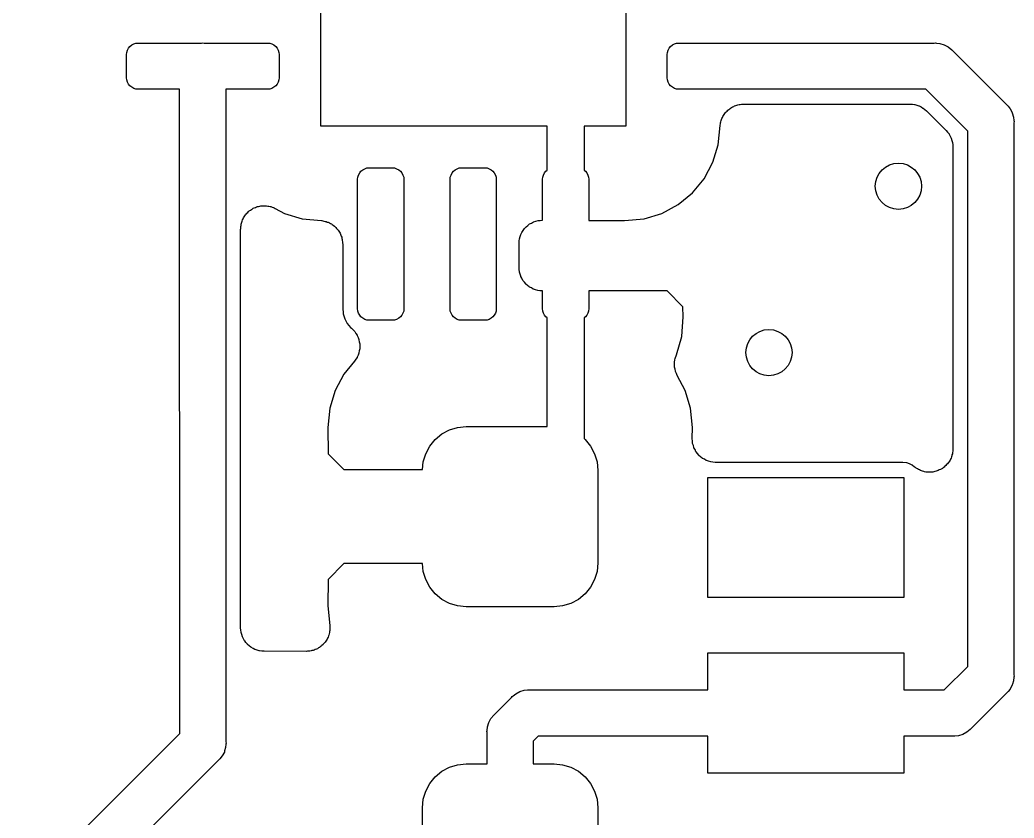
# Model space of a CAD drawing. Extents: x 115.8 to 161.5, y -138.1 to -92.5.
# Drawn here: x 137.95 to 143.33, y -103.77 to -99.45 of the extents above; entities that cross this region are included whole.
import ezdxf

# ---------------------------------------------------------------- set-up
doc = ezdxf.new("R2010")
doc.units = 0
doc.layers.add('BLACK', color=7, linetype='CONTINUOUS')

msp = doc.modelspace()

# ---------------------------------------------------------------- linework, layer by layer
at = {"layer": 'BLACK', "linetype": 'CONTINUOUS'}
for p, q in [((139.575, -100.025), (139.575, -98.375)), ((141.225, -98.375), (141.225, -100.025)), ((138.536, -99.6028), (138.543, -99.5933)), ((138.543, -99.5933), (138.553, -99.5855)), ((138.553, -99.5855), (138.564, -99.5798)), ((138.564, -99.5798), (138.575, -99.5762)), ((138.575, -99.5762), (138.588, -99.575)), ((138.588, -99.575), (138.931, -99.575)), ((138.931, -99.575), (138.938, -99.5744)), ((138.938, -99.5744), (138.944, -99.575)), ((138.944, -99.575), (139.287, -99.575)), ((139.287, -99.575), (139.3, -99.5762)), ((139.3, -99.5762), (139.311, -99.5798)), ((139.311, -99.5798), (139.322, -99.5855)), ((139.322, -99.5855), (139.332, -99.5933)), ((139.332, -99.5933), (139.339, -99.6028)), ((141.461, -99.6028), (141.468, -99.5933)), ((141.468, -99.5933), (141.478, -99.5855)), ((141.478, -99.5855), (141.489, -99.5798)), ((141.489, -99.5798), (141.5, -99.5762)), ((141.5, -99.5762), (141.512, -99.575)), ((141.512, -99.575), (142.894, -99.575)), ((142.894, -99.575), (142.9, -99.5744)), ((142.9, -99.5744), (142.906, -99.575)), ((142.906, -99.575), (142.906, -99.575)), ((142.906, -99.575), (142.925, -99.5768)), ((142.925, -99.5768), (142.948, -99.584)), ((142.948, -99.584), (142.97, -99.5956)), ((142.97, -99.5956), (142.989, -99.6112)), ((138.525, -99.6375), (138.526, -99.6253)), ((138.525, -99.7625), (138.525, -99.6375)), ((138.526, -99.6253), (138.53, -99.6136)), ((138.53, -99.6136), (138.536, -99.6028)), ((139.339, -99.6028), (139.345, -99.6136)), ((139.345, -99.6136), (139.349, -99.6253)), ((139.349, -99.6253), (139.35, -99.6375)), ((139.35, -99.6375), (139.35, -99.7625)), ((141.45, -99.6375), (141.451, -99.6253)), ((141.45, -99.7625), (141.45, -99.6375)), ((141.451, -99.6253), (141.455, -99.6136)), ((141.455, -99.6136), (141.461, -99.6028)), ((142.989, -99.6112), (142.993, -99.616)), ((142.993, -99.616), (143.284, -99.9073)), ((138.526, -99.7747), (138.525, -99.7625)), ((138.53, -99.7864), (138.526, -99.7747)), ((138.536, -99.7972), (138.53, -99.7864)), ((138.543, -99.8067), (138.536, -99.7972)), ((138.553, -99.8145), (138.543, -99.8067)), ((138.564, -99.8202), (138.553, -99.8145)), ((139.322, -99.8145), (139.311, -99.8202)), ((139.332, -99.8067), (139.322, -99.8145)), ((139.339, -99.7972), (139.332, -99.8067)), ((139.345, -99.7864), (139.339, -99.7972)), ((139.349, -99.7747), (139.345, -99.7864)), ((139.35, -99.7625), (139.349, -99.7747)), ((141.451, -99.7747), (141.45, -99.7625)), ((141.455, -99.7864), (141.451, -99.7747)), ((141.461, -99.7972), (141.455, -99.7864)), ((141.468, -99.8067), (141.461, -99.7972)), ((141.478, -99.8145), (141.468, -99.8067)), ((141.489, -99.8202), (141.478, -99.8145)), ((138.575, -99.8238), (138.564, -99.8202)), ((138.588, -99.825), (138.575, -99.8238)), ((138.812, -99.825), (138.588, -99.825)), ((138.813, -103.311), (138.812, -99.825)), ((139.287, -99.825), (139.062, -99.825)), ((139.062, -99.825), (139.062, -103.356)), ((139.3, -99.8238), (139.287, -99.825)), ((139.311, -99.8202), (139.3, -99.8238)), ((141.5, -99.8238), (141.489, -99.8202)), ((141.512, -99.825), (141.5, -99.8238)), ((142.848, -99.825), (141.512, -99.825)), ((143.075, -100.052), (142.848, -99.825)), ((141.798, -99.9241), (141.803, -99.9204)), ((141.803, -99.9204), (141.809, -99.9183)), ((141.809, -99.9183), (141.814, -99.9156)), ((141.814, -99.9156), (141.82, -99.9137)), ((141.82, -99.9137), (141.826, -99.9112)), ((141.826, -99.9112), (141.832, -99.9101)), ((141.832, -99.9101), (141.838, -99.9084)), ((141.838, -99.9084), (141.844, -99.9078)), ((141.844, -99.9078), (141.851, -99.9065)), ((141.851, -99.9065), (141.857, -99.9066)), ((141.857, -99.9066), (141.862, -99.906)), ((141.862, -99.906), (142.206, -99.906)), ((142.206, -99.906), (142.21, -99.9056)), ((142.21, -99.9056), (142.212, -99.9055)), ((142.212, -99.9055), (142.217, -99.9055)), ((142.217, -99.9055), (142.223, -99.905)), ((142.223, -99.905), (142.762, -99.905)), ((142.762, -99.905), (142.763, -99.905)), ((142.763, -99.905), (142.763, -99.905)), ((142.763, -99.905), (142.763, -99.905)), ((142.763, -99.905), (142.764, -99.905)), ((142.764, -99.905), (142.776, -99.9063)), ((142.776, -99.9063), (142.788, -99.9075)), ((142.788, -99.9075), (142.788, -99.9077)), ((142.788, -99.9077), (142.789, -99.9078)), ((142.789, -99.9078), (142.8, -99.9113)), ((142.8, -99.9113), (142.811, -99.9148)), ((142.811, -99.9148), (142.812, -99.9151)), ((142.812, -99.9151), (142.813, -99.9153)), ((142.813, -99.9153), (142.823, -99.9209)), ((142.823, -99.9209), (142.833, -99.9265)), ((143.284, -99.9073), (143.289, -99.9112)), ((143.289, -99.9112), (143.293, -99.9159)), ((143.293, -99.9159), (143.293, -99.9159)), ((143.293, -99.9159), (143.304, -99.9302)), ((141.748, -99.9779), (141.751, -99.9718)), ((141.751, -99.9718), (141.754, -99.967)), ((141.754, -99.967), (141.757, -99.962)), ((141.757, -99.962), (141.761, -99.9568)), ((141.761, -99.9568), (141.765, -99.9513)), ((141.765, -99.9513), (141.769, -99.9473)), ((141.769, -99.9473), (141.773, -99.9429)), ((141.773, -99.9429), (141.778, -99.9387)), ((141.778, -99.9387), (141.783, -99.934)), ((141.783, -99.934), (141.788, -99.9308)), ((141.788, -99.9308), (141.792, -99.9272)), ((141.792, -99.9272), (141.798, -99.9241)), ((142.833, -99.9265), (142.834, -99.9269)), ((142.834, -99.9269), (142.834, -99.9272)), ((142.834, -99.9272), (142.843, -99.9347)), ((142.843, -99.9347), (142.852, -99.9422)), ((142.852, -99.9422), (142.958, -100.048)), ((143.304, -99.9302), (143.311, -99.9429)), ((143.311, -99.9429), (143.316, -99.9519)), ((143.316, -99.9519), (143.323, -99.9755)), ((143.323, -99.9755), (143.325, -99.9939)), ((140.8, -100.025), (139.575, -100.025)), ((140.8, -100.263), (140.8, -100.025)), ((141.225, -100.025), (141, -100.025)), ((141, -100.025), (141, -100.263)), ((141.726, -100.125), (141.736, -100.021)), ((141.736, -100.019), (141.737, -100.013)), ((141.736, -100.021), (141.736, -100.019)), ((141.737, -100.013), (141.738, -100.007)), ((141.738, -100.007), (141.74, -100.001)), ((141.74, -100.001), (141.741, -99.9945)), ((141.741, -99.9945), (141.744, -99.9893)), ((141.744, -99.9893), (141.745, -99.9838)), ((141.745, -99.9838), (141.748, -99.9779)), ((143.325, -99.9939), (143.325, -99.9939)), ((143.325, -99.9939), (143.326, -100)), ((143.326, -100), (143.325, -100.006)), ((143.325, -100.006), (143.325, -102.994)), ((142.958, -100.048), (142.958, -100.048)), ((142.958, -100.048), (142.958, -100.048)), ((142.958, -100.048), (142.958, -100.048)), ((142.958, -100.048), (142.959, -100.049)), ((142.959, -100.049), (142.966, -100.058)), ((142.966, -100.058), (142.974, -100.067)), ((142.974, -100.067), (142.974, -100.068)), ((142.974, -100.068), (142.975, -100.068)), ((142.975, -100.068), (142.98, -100.079)), ((142.98, -100.079), (142.985, -100.089)), ((143.075, -102.948), (143.075, -100.052)), ((141.697, -100.22), (141.726, -100.125)), ((142.985, -100.089), (142.986, -100.09)), ((142.986, -100.09), (142.986, -100.09)), ((142.986, -100.09), (142.989, -100.102)), ((142.989, -100.102), (142.993, -100.113)), ((142.993, -100.113), (142.993, -100.114)), ((142.993, -100.114), (142.993, -100.114)), ((142.993, -100.114), (142.994, -100.126)), ((142.994, -100.126), (142.995, -100.138)), ((142.995, -100.138), (142.995, -101.77)), ((141.649, -100.309), (141.697, -100.22)), ((139.776, -100.3), (139.78, -100.289)), ((139.78, -100.289), (139.786, -100.278)), ((139.786, -100.278), (139.793, -100.268)), ((139.793, -100.268), (139.803, -100.261)), ((139.803, -100.261), (139.814, -100.255)), ((139.814, -100.255), (139.825, -100.251)), ((139.825, -100.251), (139.838, -100.25)), ((139.838, -100.25), (139.963, -100.25)), ((139.963, -100.25), (139.975, -100.251)), ((139.975, -100.251), (139.986, -100.255)), ((139.986, -100.255), (139.997, -100.261)), ((139.997, -100.261), (140.007, -100.268)), ((140.007, -100.268), (140.014, -100.278)), ((140.014, -100.278), (140.02, -100.289)), ((140.02, -100.289), (140.024, -100.3)), ((140.276, -100.3), (140.28, -100.289)), ((140.28, -100.289), (140.286, -100.278)), ((140.286, -100.278), (140.293, -100.268)), ((140.293, -100.268), (140.303, -100.261)), ((140.303, -100.261), (140.314, -100.255)), ((140.314, -100.255), (140.325, -100.251)), ((140.325, -100.251), (140.338, -100.25)), ((140.338, -100.25), (140.463, -100.25)), ((140.463, -100.25), (140.475, -100.251)), ((140.475, -100.251), (140.486, -100.255)), ((140.486, -100.255), (140.497, -100.261)), ((140.497, -100.261), (140.507, -100.268)), ((140.507, -100.268), (140.514, -100.278)), ((140.514, -100.278), (140.52, -100.289)), ((140.52, -100.289), (140.524, -100.3)), ((140.776, -100.3), (140.78, -100.289)), ((140.78, -100.289), (140.786, -100.278)), ((140.786, -100.278), (140.793, -100.268)), ((140.793, -100.268), (140.8, -100.263)), ((141, -100.263), (141.007, -100.268)), ((141.007, -100.268), (141.014, -100.278)), ((141.014, -100.278), (141.02, -100.289)), ((141.02, -100.289), (141.024, -100.3)), ((139.775, -100.312), (139.776, -100.3)), ((139.775, -101.012), (139.775, -100.312)), ((140.024, -100.3), (140.025, -100.312)), ((140.025, -100.312), (140.025, -101.012)), ((140.275, -100.312), (140.276, -100.3)), ((140.275, -101.012), (140.275, -100.312)), ((140.524, -100.3), (140.525, -100.312)), ((140.525, -100.312), (140.525, -101.012)), ((140.775, -100.312), (140.776, -100.3)), ((140.775, -100.534), (140.775, -100.312)), ((141.024, -100.3), (141.025, -100.312)), ((141.025, -100.312), (141.025, -100.535)), ((141.586, -100.386), (141.649, -100.309)), ((141.509, -100.449), (141.586, -100.386)), ((139.228, -100.462), (139.233, -100.46)), ((139.233, -100.46), (139.239, -100.459)), ((139.239, -100.459), (139.246, -100.457)), ((139.246, -100.457), (139.252, -100.456)), ((139.252, -100.456), (139.257, -100.455)), ((139.257, -100.455), (139.264, -100.455)), ((139.264, -100.455), (139.27, -100.455)), ((139.27, -100.455), (139.276, -100.455)), ((139.276, -100.455), (139.282, -100.455)), ((139.282, -100.455), (139.289, -100.457)), ((139.289, -100.457), (139.295, -100.457)), ((139.295, -100.457), (139.301, -100.459)), ((139.301, -100.459), (139.306, -100.46)), ((139.306, -100.46), (139.312, -100.463)), ((141.42, -100.497), (141.509, -100.449)), ((139.162, -100.516), (139.165, -100.51)), ((139.165, -100.51), (139.169, -100.505)), ((139.169, -100.505), (139.172, -100.501)), ((139.172, -100.501), (139.176, -100.496)), ((139.176, -100.496), (139.181, -100.491)), ((139.181, -100.491), (139.185, -100.487)), ((139.185, -100.487), (139.189, -100.483)), ((139.189, -100.483), (139.195, -100.48)), ((139.195, -100.48), (139.2, -100.475)), ((139.2, -100.475), (139.205, -100.473)), ((139.205, -100.473), (139.21, -100.469)), ((139.21, -100.469), (139.216, -100.467)), ((139.216, -100.467), (139.222, -100.464)), ((139.222, -100.464), (139.228, -100.462)), ((139.312, -100.463), (139.319, -100.465)), ((139.319, -100.465), (139.324, -100.467)), ((139.324, -100.467), (139.329, -100.47)), ((139.329, -100.47), (139.38, -100.497)), ((139.38, -100.497), (139.475, -100.526)), ((141.325, -100.526), (141.42, -100.497)), ((139.143, -100.568), (139.145, -100.562)), ((139.143, -100.574), (139.143, -100.568)), ((139.145, -100.555), (139.147, -100.55)), ((139.145, -100.562), (139.145, -100.555)), ((139.147, -100.55), (139.148, -100.544)), ((139.148, -100.544), (139.151, -100.538)), ((139.151, -100.538), (139.153, -100.532)), ((139.153, -100.532), (139.156, -100.527)), ((139.156, -100.527), (139.158, -100.521)), ((139.158, -100.521), (139.162, -100.516)), ((139.475, -100.526), (139.579, -100.536)), ((139.579, -100.536), (139.581, -100.536)), ((139.581, -100.536), (139.587, -100.537)), ((139.587, -100.537), (139.593, -100.538)), ((139.593, -100.538), (139.599, -100.54)), ((139.599, -100.54), (139.605, -100.541)), ((139.605, -100.541), (139.611, -100.544)), ((139.611, -100.544), (139.616, -100.545)), ((139.616, -100.545), (139.622, -100.548)), ((139.622, -100.548), (139.628, -100.551)), ((139.628, -100.551), (139.633, -100.554)), ((139.633, -100.554), (139.638, -100.557)), ((139.638, -100.557), (139.643, -100.561)), ((139.643, -100.561), (139.649, -100.565)), ((139.649, -100.565), (139.653, -100.569)), ((140.686, -100.57), (140.696, -100.562)), ((140.696, -100.562), (140.705, -100.554)), ((140.705, -100.554), (140.716, -100.549)), ((140.705, -100.554), (140.705, -100.554)), ((140.705, -100.554), (140.705, -100.554)), ((140.716, -100.549), (140.727, -100.543)), ((140.727, -100.543), (140.739, -100.539)), ((140.727, -100.543), (140.727, -100.543)), ((140.727, -100.543), (140.727, -100.543)), ((140.739, -100.539), (140.751, -100.536)), ((140.751, -100.536), (140.763, -100.535)), ((140.751, -100.536), (140.751, -100.536)), ((140.751, -100.536), (140.751, -100.536)), ((140.763, -100.535), (140.775, -100.534)), ((141.025, -100.535), (141.219, -100.536)), ((141.219, -100.536), (141.325, -100.526)), ((139.142, -100.582), (139.143, -100.58)), ((139.142, -102.739), (139.142, -100.582)), ((139.143, -100.58), (139.143, -100.574)), ((139.653, -100.569), (139.657, -100.573)), ((139.657, -100.573), (139.661, -100.578)), ((139.661, -100.578), (139.666, -100.583)), ((139.666, -100.583), (139.669, -100.588)), ((139.669, -100.588), (139.673, -100.592)), ((139.673, -100.592), (139.676, -100.598)), ((139.676, -100.598), (139.68, -100.603)), ((139.68, -100.603), (139.682, -100.609)), ((139.682, -100.609), (139.684, -100.614)), ((139.684, -100.614), (139.686, -100.62)), ((139.686, -100.62), (139.689, -100.626)), ((140.651, -100.634), (140.655, -100.622)), ((140.655, -100.622), (140.658, -100.611)), ((140.658, -100.61), (140.664, -100.6)), ((140.658, -100.611), (140.658, -100.61)), ((140.658, -100.611), (140.658, -100.611)), ((140.664, -100.6), (140.67, -100.589)), ((140.67, -100.589), (140.678, -100.579)), ((140.67, -100.589), (140.67, -100.589)), ((140.67, -100.589), (140.67, -100.589)), ((140.678, -100.579), (140.686, -100.57)), ((140.686, -100.57), (140.686, -100.57)), ((140.686, -100.57), (140.686, -100.57)), ((139.689, -100.626), (139.69, -100.632)), ((139.69, -100.632), (139.692, -100.638)), ((139.692, -100.638), (139.692, -100.644)), ((139.692, -100.644), (139.693, -100.651)), ((139.693, -100.651), (139.693, -100.657)), ((139.693, -100.657), (139.694, -100.662)), ((139.694, -100.662), (139.694, -101.006)), ((140.648, -100.659), (140.649, -100.646)), ((140.648, -100.661), (140.648, -100.659)), ((140.648, -100.659), (140.648, -100.659)), ((140.648, -100.659), (140.648, -100.659)), ((140.648, -100.659), (140.648, -100.659)), ((140.648, -100.789), (140.648, -100.661)), ((140.649, -100.646), (140.651, -100.634)), ((140.651, -100.634), (140.651, -100.634)), ((140.651, -100.634), (140.651, -100.634)), ((140.649, -100.801), (140.648, -100.789)), ((140.65, -100.813), (140.649, -100.801)), ((140.65, -100.814), (140.65, -100.813)), ((140.654, -100.826), (140.65, -100.814)), ((140.65, -100.814), (140.65, -100.814)), ((140.657, -100.837), (140.654, -100.826)), ((140.658, -100.838), (140.657, -100.837)), ((140.657, -100.837), (140.657, -100.837)), ((140.663, -100.848), (140.658, -100.838)), ((140.669, -100.859), (140.663, -100.848)), ((140.669, -100.86), (140.669, -100.859)), ((140.669, -100.859), (140.669, -100.859)), ((140.677, -100.869), (140.669, -100.86)), ((140.684, -100.878), (140.677, -100.869)), ((140.685, -100.879), (140.684, -100.878)), ((140.694, -100.887), (140.685, -100.879)), ((140.685, -100.879), (140.685, -100.879)), ((140.703, -100.894), (140.694, -100.887)), ((140.704, -100.895), (140.703, -100.894)), ((140.715, -100.9), (140.704, -100.895)), ((140.704, -100.895), (140.704, -100.895)), ((140.725, -100.906), (140.715, -100.9)), ((140.726, -100.907), (140.725, -100.906)), ((140.725, -100.906), (140.725, -100.906)), ((140.737, -100.91), (140.726, -100.907)), ((140.749, -100.914), (140.737, -100.91)), ((140.761, -100.915), (140.749, -100.914)), ((140.749, -100.914), (140.749, -100.914)), ((140.749, -100.914), (140.749, -100.914)), ((140.773, -100.916), (140.761, -100.915)), ((140.774, -100.916), (140.773, -100.916)), ((140.775, -100.916), (140.774, -100.916)), ((140.774, -100.916), (140.774, -100.916)), ((140.774, -100.916), (140.774, -100.916)), ((140.775, -101.012), (140.775, -100.916)), ((141.449, -100.916), (141.025, -100.916)), ((141.025, -100.916), (141.025, -101.012)), ((141.534, -101.002), (141.449, -100.916)), ((139.694, -101.006), (139.697, -101.04)), ((139.697, -101.04), (139.705, -101.067)), ((139.776, -101.025), (139.775, -101.012)), ((139.78, -101.036), (139.776, -101.025)), ((139.786, -101.047), (139.78, -101.036)), ((139.793, -101.057), (139.786, -101.047)), ((140.014, -101.047), (140.007, -101.057)), ((140.02, -101.036), (140.014, -101.047)), ((140.024, -101.025), (140.02, -101.036)), ((140.025, -101.012), (140.024, -101.025)), ((140.276, -101.025), (140.275, -101.012)), ((140.28, -101.036), (140.276, -101.025)), ((140.286, -101.047), (140.28, -101.036)), ((140.293, -101.057), (140.286, -101.047)), ((140.514, -101.047), (140.507, -101.057)), ((140.52, -101.036), (140.514, -101.047)), ((140.524, -101.025), (140.52, -101.036)), ((140.525, -101.012), (140.524, -101.025)), ((140.776, -101.025), (140.775, -101.012)), ((140.78, -101.036), (140.776, -101.025)), ((140.786, -101.047), (140.78, -101.036)), ((140.793, -101.057), (140.786, -101.047)), ((141.014, -101.047), (141.007, -101.057)), ((141.02, -101.036), (141.014, -101.047)), ((141.024, -101.025), (141.02, -101.036)), ((141.025, -101.012), (141.024, -101.025)), ((141.536, -101.057), (141.534, -101.002)), ((139.705, -101.067), (139.719, -101.092)), ((139.719, -101.092), (139.736, -101.114)), ((139.803, -101.064), (139.793, -101.057)), ((139.814, -101.07), (139.803, -101.064)), ((139.825, -101.074), (139.814, -101.07)), ((139.838, -101.075), (139.825, -101.074)), ((139.963, -101.075), (139.838, -101.075)), ((139.975, -101.074), (139.963, -101.075)), ((139.986, -101.07), (139.975, -101.074)), ((139.997, -101.064), (139.986, -101.07)), ((140.007, -101.057), (139.997, -101.064)), ((140.303, -101.064), (140.293, -101.057)), ((140.314, -101.07), (140.303, -101.064)), ((140.325, -101.074), (140.314, -101.07)), ((140.338, -101.075), (140.325, -101.074)), ((140.463, -101.075), (140.338, -101.075)), ((140.475, -101.074), (140.463, -101.075)), ((140.486, -101.07), (140.475, -101.074)), ((140.497, -101.064), (140.486, -101.07)), ((140.507, -101.057), (140.497, -101.064)), ((140.8, -101.062), (140.793, -101.057)), ((140.8, -101.65), (140.8, -101.062)), ((141.007, -101.057), (141, -101.062)), ((141, -101.062), (141, -101.715)), ((141.528, -101.163), (141.536, -101.057)), ((139.736, -101.114), (139.741, -101.117)), ((139.741, -101.117), (139.742, -101.118)), ((139.742, -101.118), (139.742, -101.118)), ((139.742, -101.118), (139.742, -101.118)), ((139.742, -101.118), (139.742, -101.118)), ((139.742, -101.118), (139.751, -101.127)), ((139.751, -101.127), (139.759, -101.135)), ((139.759, -101.135), (139.759, -101.136)), ((139.759, -101.136), (139.76, -101.136)), ((139.76, -101.136), (139.766, -101.146)), ((139.766, -101.146), (139.773, -101.156)), ((139.773, -101.156), (139.773, -101.156)), ((139.773, -101.156), (139.773, -101.157)), ((139.773, -101.157), (139.777, -101.168)), ((139.777, -101.168), (139.782, -101.179)), ((139.782, -101.179), (139.782, -101.179)), ((139.782, -101.179), (139.782, -101.18)), ((139.782, -101.18), (139.784, -101.192)), ((139.784, -101.192), (139.787, -101.203)), ((139.787, -101.203), (139.787, -101.204)), ((139.787, -101.204), (139.787, -101.204)), ((139.787, -101.204), (139.787, -101.216)), ((141.5, -101.262), (141.528, -101.163)), ((139.777, -101.264), (139.772, -101.275)), ((139.781, -101.253), (139.777, -101.264)), ((139.782, -101.253), (139.781, -101.253)), ((139.784, -101.241), (139.782, -101.252)), ((139.782, -101.252), (139.782, -101.253)), ((139.787, -101.229), (139.784, -101.241)), ((139.787, -101.216), (139.787, -101.228)), ((139.787, -101.228), (139.787, -101.229)), ((139.787, -101.229), (139.787, -101.229)), ((141.494, -101.276), (141.498, -101.267)), ((141.498, -101.267), (141.5, -101.262)), ((139.758, -101.296), (139.701, -101.366)), ((139.765, -101.286), (139.758, -101.296)), ((139.772, -101.276), (139.765, -101.286)), ((139.772, -101.275), (139.772, -101.276)), ((139.772, -101.276), (139.772, -101.276)), ((141.489, -101.3), (141.491, -101.29)), ((141.489, -101.302), (141.489, -101.3)), ((141.489, -101.305), (141.489, -101.302)), ((141.489, -101.315), (141.489, -101.305)), ((141.489, -101.325), (141.489, -101.315)), ((141.491, -101.29), (141.493, -101.28)), ((141.493, -101.28), (141.494, -101.278)), ((141.494, -101.278), (141.494, -101.276)), ((139.701, -101.366), (139.653, -101.455)), ((141.489, -101.327), (141.489, -101.325)), ((141.489, -101.329), (141.489, -101.327)), ((141.492, -101.339), (141.489, -101.329)), ((141.494, -101.35), (141.492, -101.339)), ((141.494, -101.351), (141.494, -101.35)), ((141.495, -101.353), (141.494, -101.351)), ((141.499, -101.363), (141.495, -101.353)), ((141.503, -101.373), (141.499, -101.363)), ((141.504, -101.374), (141.503, -101.373)), ((141.547, -101.455), (141.504, -101.374)), ((139.653, -101.455), (139.624, -101.55)), ((141.576, -101.55), (141.547, -101.455)), ((139.624, -101.55), (139.614, -101.655)), ((141.586, -101.655), (141.576, -101.55)), ((139.614, -101.655), (139.616, -101.798)), ((140.195, -101.72), (140.231, -101.69)), ((140.231, -101.69), (140.272, -101.668)), ((140.272, -101.668), (140.316, -101.655)), ((140.316, -101.655), (140.362, -101.65)), ((140.362, -101.65), (140.8, -101.65)), ((141.585, -101.715), (141.586, -101.655)), ((140.165, -101.756), (140.195, -101.72)), ((141, -101.715), (141.005, -101.72)), ((141.005, -101.72), (141.035, -101.756)), ((141.585, -101.716), (141.585, -101.715)), ((141.586, -101.728), (141.585, -101.716)), ((141.585, -101.716), (141.585, -101.716)), ((141.587, -101.74), (141.586, -101.728)), ((141.587, -101.741), (141.587, -101.74)), ((141.587, -101.74), (141.587, -101.74)), ((141.591, -101.752), (141.587, -101.741)), ((139.616, -101.798), (139.701, -101.883)), ((140.13, -101.841), (140.143, -101.797)), ((140.143, -101.797), (140.165, -101.756)), ((141.035, -101.756), (141.057, -101.797)), ((141.057, -101.797), (141.07, -101.841)), ((141.594, -101.764), (141.591, -101.752)), ((141.594, -101.765), (141.594, -101.764)), ((141.594, -101.764), (141.594, -101.764)), ((141.6, -101.775), (141.594, -101.765)), ((141.605, -101.786), (141.6, -101.775)), ((141.606, -101.786), (141.605, -101.786)), ((141.606, -101.787), (141.606, -101.786)), ((141.613, -101.796), (141.606, -101.787)), ((141.621, -101.805), (141.613, -101.796)), ((141.621, -101.806), (141.621, -101.805)), ((141.621, -101.805), (141.621, -101.805)), ((142.99, -101.803), (142.989, -101.808)), ((142.992, -101.797), (142.99, -101.803)), ((142.993, -101.79), (142.992, -101.797)), ((142.994, -101.784), (142.993, -101.79)), ((142.995, -101.772), (142.994, -101.778)), ((142.994, -101.778), (142.994, -101.784)), ((142.995, -101.77), (142.995, -101.772)), ((140.125, -101.883), (140.13, -101.841)), ((141.07, -101.841), (141.075, -101.887)), ((141.63, -101.813), (141.621, -101.806)), ((141.639, -101.821), (141.63, -101.813)), ((141.64, -101.821), (141.639, -101.821)), ((141.64, -101.822), (141.64, -101.821)), ((141.651, -101.827), (141.64, -101.822)), ((141.661, -101.833), (141.651, -101.827)), ((141.662, -101.833), (141.661, -101.833)), ((141.662, -101.834), (141.662, -101.833)), ((141.673, -101.837), (141.662, -101.834)), ((141.685, -101.841), (141.673, -101.837)), ((141.686, -101.841), (141.685, -101.841)), ((141.685, -101.841), (141.685, -101.841)), ((141.697, -101.843), (141.686, -101.841)), ((141.709, -101.844), (141.697, -101.843)), ((141.71, -101.844), (141.709, -101.844)), ((141.712, -101.844), (141.71, -101.844)), ((141.71, -101.844), (141.71, -101.844)), ((142.724, -101.844), (141.712, -101.844)), ((142.746, -101.846), (142.724, -101.844)), ((142.761, -101.851), (142.746, -101.846)), ((142.775, -101.858), (142.761, -101.851)), ((142.787, -101.869), (142.775, -101.858)), ((142.961, -101.856), (142.957, -101.861)), ((142.966, -101.852), (142.961, -101.856)), ((142.969, -101.847), (142.966, -101.852)), ((142.973, -101.842), (142.969, -101.847)), ((142.976, -101.837), (142.973, -101.842)), ((142.98, -101.831), (142.976, -101.837)), ((142.982, -101.826), (142.98, -101.831)), ((142.985, -101.821), (142.982, -101.826)), ((142.987, -101.814), (142.985, -101.821)), ((142.989, -101.808), (142.987, -101.814)), ((139.701, -101.883), (140.125, -101.883)), ((141.075, -101.887), (141.075, -102.387)), ((142.792, -101.872), (142.787, -101.869)), ((142.797, -101.876), (142.792, -101.872)), ((142.803, -101.879), (142.797, -101.876)), ((142.808, -101.882), (142.803, -101.879)), ((142.814, -101.885), (142.808, -101.882)), ((142.819, -101.888), (142.814, -101.885)), ((142.825, -101.889), (142.819, -101.888)), ((142.831, -101.892), (142.825, -101.889)), ((142.837, -101.893), (142.831, -101.892)), ((142.842, -101.895), (142.837, -101.893)), ((142.849, -101.896), (142.842, -101.895)), ((142.855, -101.897), (142.849, -101.896)), ((142.861, -101.897), (142.855, -101.897)), ((142.867, -101.897), (142.861, -101.897)), ((142.874, -101.897), (142.867, -101.897)), ((142.88, -101.897), (142.874, -101.897)), ((142.886, -101.896), (142.88, -101.897)), ((142.892, -101.895), (142.886, -101.896)), ((142.898, -101.893), (142.892, -101.895)), ((142.904, -101.892), (142.898, -101.893)), ((142.91, -101.89), (142.904, -101.892)), ((142.916, -101.888), (142.91, -101.89)), ((142.921, -101.885), (142.916, -101.888)), ((142.927, -101.883), (142.921, -101.885)), ((142.932, -101.88), (142.927, -101.883)), ((142.938, -101.877), (142.932, -101.88)), ((142.943, -101.873), (142.938, -101.877)), ((142.948, -101.869), (142.943, -101.873)), ((142.952, -101.865), (142.948, -101.869)), ((142.957, -101.861), (142.952, -101.865)), ((141.67, -102.575), (141.67, -101.925)), ((141.67, -101.925), (142.73, -101.925)), ((142.73, -101.925), (142.73, -102.575)), ((139.701, -102.391), (139.616, -102.477)), ((140.125, -102.391), (139.701, -102.391)), ((140.13, -102.434), (140.125, -102.391)), ((141.075, -102.387), (141.07, -102.434)), ((140.143, -102.478), (140.13, -102.434)), ((141.07, -102.434), (141.057, -102.478)), ((139.616, -102.477), (139.614, -102.62)), ((140.165, -102.519), (140.143, -102.478)), ((141.057, -102.478), (141.035, -102.519)), ((140.195, -102.555), (140.165, -102.519)), ((140.231, -102.585), (140.195, -102.555)), ((141.005, -102.555), (140.969, -102.585)), ((141.035, -102.519), (141.005, -102.555)), ((140.272, -102.607), (140.231, -102.585)), ((140.316, -102.62), (140.272, -102.607)), ((140.928, -102.607), (140.884, -102.62)), ((140.969, -102.585), (140.928, -102.607)), ((142.73, -102.575), (141.67, -102.575)), ((139.614, -102.62), (139.625, -102.727)), ((140.362, -102.625), (140.316, -102.62)), ((140.838, -102.625), (140.362, -102.625)), ((140.884, -102.62), (140.838, -102.625)), ((139.144, -102.751), (139.142, -102.739)), ((139.145, -102.763), (139.144, -102.751)), ((139.145, -102.764), (139.145, -102.763)), ((139.145, -102.763), (139.145, -102.763)), ((139.148, -102.775), (139.145, -102.764)), ((139.621, -102.771), (139.619, -102.778)), ((139.623, -102.765), (139.621, -102.771)), ((139.624, -102.754), (139.623, -102.759)), ((139.623, -102.759), (139.623, -102.765)), ((139.625, -102.747), (139.624, -102.754)), ((139.625, -102.727), (139.625, -102.729)), ((139.625, -102.729), (139.625, -102.735)), ((139.625, -102.735), (139.625, -102.741)), ((139.625, -102.741), (139.625, -102.747)), ((139.152, -102.787), (139.148, -102.775)), ((139.152, -102.788), (139.152, -102.787)), ((139.152, -102.787), (139.152, -102.787)), ((139.158, -102.798), (139.152, -102.788)), ((139.163, -102.809), (139.158, -102.798)), ((139.164, -102.809), (139.163, -102.809)), ((139.163, -102.809), (139.163, -102.809)), ((139.171, -102.819), (139.164, -102.809)), ((139.179, -102.828), (139.171, -102.819)), ((139.591, -102.825), (139.588, -102.83)), ((139.596, -102.821), (139.591, -102.825)), ((139.599, -102.816), (139.596, -102.821)), ((139.603, -102.811), (139.599, -102.816)), ((139.606, -102.806), (139.603, -102.811)), ((139.61, -102.801), (139.606, -102.806)), ((139.612, -102.795), (139.61, -102.801)), ((139.615, -102.789), (139.612, -102.795)), ((139.617, -102.783), (139.615, -102.789)), ((139.619, -102.778), (139.617, -102.783)), ((139.179, -102.829), (139.179, -102.828)), ((139.179, -102.828), (139.179, -102.828)), ((139.189, -102.836), (139.179, -102.829)), ((139.198, -102.844), (139.189, -102.836)), ((139.209, -102.85), (139.198, -102.844)), ((139.198, -102.844), (139.198, -102.844)), ((139.198, -102.844), (139.198, -102.844)), ((139.219, -102.856), (139.209, -102.85)), ((139.22, -102.856), (139.219, -102.856)), ((139.232, -102.86), (139.22, -102.856)), ((139.22, -102.856), (139.22, -102.856)), ((139.243, -102.863), (139.232, -102.86)), ((139.244, -102.864), (139.243, -102.863)), ((139.243, -102.863), (139.243, -102.863)), ((139.256, -102.865), (139.244, -102.864)), ((139.268, -102.866), (139.256, -102.865)), ((139.269, -102.866), (139.268, -102.866)), ((139.498, -102.867), (139.269, -102.866)), ((139.269, -102.866), (139.269, -102.866)), ((139.269, -102.866), (139.269, -102.866)), ((139.269, -102.866), (139.269, -102.866)), ((139.504, -102.866), (139.498, -102.867)), ((139.51, -102.866), (139.504, -102.866)), ((139.516, -102.865), (139.51, -102.866)), ((139.523, -102.864), (139.516, -102.865)), ((139.528, -102.862), (139.523, -102.864)), ((139.534, -102.861), (139.528, -102.862)), ((139.54, -102.859), (139.534, -102.861)), ((139.546, -102.857), (139.54, -102.859)), ((139.552, -102.854), (139.546, -102.857)), ((139.557, -102.852), (139.552, -102.854)), ((139.563, -102.848), (139.557, -102.852)), ((139.568, -102.845), (139.563, -102.848)), ((139.573, -102.842), (139.568, -102.845)), ((139.578, -102.838), (139.573, -102.842)), ((139.582, -102.834), (139.578, -102.838)), ((139.588, -102.83), (139.582, -102.834)), ((141.67, -103.075), (141.67, -102.875)), ((141.67, -102.875), (142.73, -102.875)), ((142.73, -102.875), (142.73, -103.075)), ((142.948, -103.075), (143.075, -102.948)), ((143.323, -103.025), (143.317, -103.044)), ((143.325, -103.006), (143.323, -103.025)), ((143.325, -102.994), (143.326, -103)), ((143.326, -103), (143.325, -103.006)), ((143.325, -103.006), (143.325, -103.006)), ((140.616, -103.107), (140.63, -103.096)), ((140.63, -103.096), (140.652, -103.084)), ((140.63, -103.096), (140.63, -103.096)), ((140.652, -103.084), (140.675, -103.077)), ((140.675, -103.077), (140.694, -103.075)), ((140.694, -103.075), (140.7, -103.074)), ((140.694, -103.075), (140.694, -103.075)), ((140.7, -103.074), (140.706, -103.075)), ((140.706, -103.075), (141.67, -103.075)), ((142.73, -103.075), (142.948, -103.075)), ((143.284, -103.093), (143.093, -103.284)), ((143.289, -103.089), (143.284, -103.093)), ((143.293, -103.084), (143.289, -103.089)), ((143.304, -103.07), (143.293, -103.084)), ((143.316, -103.048), (143.304, -103.07)), ((143.317, -103.044), (143.316, -103.048)), ((140.516, -103.207), (140.607, -103.116)), ((140.607, -103.116), (140.611, -103.111)), ((140.611, -103.111), (140.616, -103.107)), ((140.616, -103.107), (140.616, -103.107)), ((140.477, -103.275), (140.484, -103.252)), ((140.484, -103.252), (140.496, -103.23)), ((140.496, -103.23), (140.511, -103.211)), ((140.511, -103.211), (140.516, -103.207)), ((137.948, -104.175), (138.813, -103.311)), ((140.474, -103.3), (140.475, -103.294)), ((140.475, -103.306), (140.474, -103.3)), ((140.475, -103.294), (140.477, -103.275)), ((140.475, -103.294), (140.475, -103.294)), ((140.475, -103.475), (140.475, -103.306)), ((143.07, -103.304), (143.048, -103.316)), ((143.089, -103.289), (143.07, -103.304)), ((143.093, -103.284), (143.089, -103.289)), ((139.062, -103.356), (139.063, -103.363)), ((139.063, -103.363), (139.062, -103.369)), ((140.752, -103.325), (140.725, -103.352)), ((140.725, -103.352), (140.725, -103.475)), ((141.67, -103.325), (140.752, -103.325)), ((141.67, -103.525), (141.67, -103.325)), ((142.994, -103.325), (142.73, -103.325)), ((142.73, -103.325), (142.73, -103.525)), ((143, -103.326), (142.994, -103.325)), ((143.006, -103.325), (143, -103.326)), ((143.025, -103.323), (143.006, -103.325)), ((143.006, -103.325), (143.006, -103.325)), ((143.048, -103.316), (143.025, -103.323)), ((139.054, -103.411), (139.042, -103.432)), ((139.055, -103.404), (139.054, -103.411)), ((139.061, -103.387), (139.055, -103.404)), ((139.062, -103.369), (139.061, -103.387)), ((139.062, -103.369), (139.062, -103.369)), ((139.022, -103.455), (138.093, -104.384)), ((139.026, -103.451), (139.022, -103.455)), ((139.03, -103.447), (139.026, -103.451)), ((139.042, -103.432), (139.03, -103.447)), ((139.03, -103.447), (139.03, -103.447)), ((140.195, -103.545), (140.231, -103.515)), ((140.231, -103.515), (140.272, -103.493)), ((140.272, -103.493), (140.316, -103.48)), ((140.316, -103.48), (140.362, -103.475)), ((140.362, -103.475), (140.475, -103.475)), ((140.725, -103.475), (140.838, -103.475)), ((140.838, -103.475), (140.884, -103.48)), ((140.884, -103.48), (140.928, -103.493)), ((140.928, -103.493), (140.969, -103.515)), ((140.969, -103.515), (141.005, -103.545)), ((142.73, -103.525), (141.67, -103.525)), ((140.165, -103.581), (140.195, -103.545)), ((141.005, -103.545), (141.035, -103.581)), ((140.13, -103.666), (140.143, -103.622)), ((140.143, -103.622), (140.165, -103.581)), ((141.035, -103.581), (141.057, -103.622)), ((141.057, -103.622), (141.07, -103.666)), ((140.125, -103.712), (140.13, -103.666)), ((141.07, -103.666), (141.075, -103.712)), ((140.125, -104.212), (140.125, -103.712)), ((141.075, -103.712), (141.075, -104.212))]:
    msp.add_line(p, q, dxfattribs=at)
at = {"layer": 'BLACK'}
for centre in [(142.7, -100.35), (142, -101.25)]:
    msp.add_circle(centre, 0.125, dxfattribs=at)

doc.saveas('drawing.dxf')
